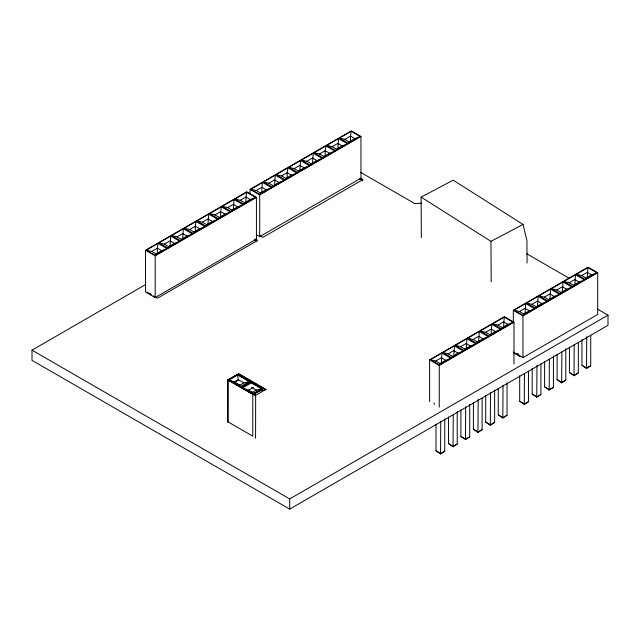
<?xml version="1.0" encoding="UTF-8"?>
<svg xmlns="http://www.w3.org/2000/svg" width="640" height="640" viewBox="0 0 640 640"><rect width="100%" height="100%" fill="white"/><g stroke="black" fill="none" stroke-linecap="round" stroke-linejoin="round"><path stroke-width="0.96" d="M227.88 422.328L227.96 379.808L238.68 373.648L266.376 389.64M255.576 438.32L255.656 395.8L227.96 379.808M441.976 353.072L430.36 359.776L439.352 364.96L450.96 358.256L441.976 353.072L441.296 362.832M454.432 345.88L442.816 352.584L451.808 357.776L463.416 351.072L454.432 345.88L453.744 356.64M466.888 338.688L455.272 345.392L464.264 350.584L475.872 343.88L466.888 338.688L466.2 349.448M479.336 331.496L467.728 338.2L476.72 343.392L488.328 336.688L479.336 331.496L478.656 341.256M491.792 324.304L480.184 331.008L489.176 336.2L500.784 329.496L491.792 324.304L491.112 334.064M504.248 317.112L492.64 323.816L501.624 329.008L513.24 322.304L504.248 317.112L503.568 326.88M525.68 303.528L514.072 310.232L523.056 315.424L534.672 308.72L525.68 303.528L525 314.288M538.136 296.344L526.528 303.048L535.512 308.232L547.128 301.528L538.136 296.344L537.456 306.104M550.592 289.152L538.976 295.856L547.968 301.04L559.576 294.344L550.592 289.152L549.904 298.912M563.048 281.96L551.432 288.664L560.424 293.856L572.032 287.152L563.048 281.96L562.36 291.72M575.496 274.768L563.888 281.472L572.88 286.664L584.488 279.96L575.496 274.768L574.816 285.528M587.952 267.576L576.344 274.28L585.336 279.472L596.944 272.768L587.952 267.576L587.272 277.336M158.096 243.376L146.304 250.192L155.288 255.376L167.088 248.568L158.096 243.376L157.368 248.168L157.368 254.168M170.752 236.072L158.96 242.88L167.944 248.072L179.744 241.264L170.752 236.072L170.024 245.856M183.408 228.76L171.616 235.576L180.6 240.768L192.4 233.952L183.408 228.76L182.68 238.552M196.064 221.456L184.272 228.272L193.256 233.456L205.056 226.648L196.064 221.456L195.336 226.248L195.336 232.248M208.72 214.152L196.928 220.96L205.912 226.152L217.712 219.336L208.72 214.152L207.992 223.936M221.376 206.84L209.576 213.656L218.568 218.848L230.368 212.032L221.376 206.84L220.648 211.632L220.648 217.632M234.032 199.536L222.232 206.352L231.224 211.536L243.024 204.728L234.032 199.536L233.304 209.328M246.688 192.232L234.888 199.04L243.88 204.232L255.68 197.416L246.688 192.232L245.96 197.024L245.96 203.016M262.624 182.464L250.824 189.272L259.816 194.464L271.608 187.656L262.624 182.464L261.888 187.256L261.888 193.248M275.28 175.16L263.48 181.968L272.472 187.16L284.264 180.344L275.28 175.16L274.544 184.944M287.936 167.848L276.136 174.664L285.128 179.856L296.92 173.04L287.936 167.848L287.2 172.64L287.2 178.64M300.592 160.544L288.792 167.352L297.784 172.544L309.576 165.736L300.592 160.544L299.856 170.336M313.248 153.24L301.448 160.048L310.44 165.24L322.232 158.424L313.248 153.24L312.512 163.024M325.904 145.928L314.104 152.744L323.088 157.936L334.888 151.12L325.904 145.928L325.168 150.72L325.168 156.72M338.56 138.624L326.76 145.432L335.744 150.624L347.544 143.816L338.56 138.624L337.824 148.416M351.216 131.32L339.416 138.128L348.4 143.32L360.2 136.504L351.216 131.32L350.48 136.112L350.48 142.104M485.712 395.544L485.712 422.072L490.32 425.272L490.488 392.408M569.424 346.992L569.424 372.536L574.024 375.736L574.192 344.832M460.904 409.872L460.904 436.392L465.48 439.616L465.68 406.728M544.608 361.312L544.608 386.856L549.184 390.072L549.384 359.16M435.984 424.256L435.984 450.784L440.544 454.008L440.752 421.12M498.256 388.304L498.256 414.832L502.824 418.056L503.032 385.16M519.688 375.704L519.688 401.248L524.248 404.472L524.464 373.544M581.968 339.752L581.968 365.288L586.528 368.52L586.736 336.608M448.488 417.04L448.488 443.568L453.04 446.8L453.256 414.88M473.4 402.656L473.4 429.184L477.944 432.416L478.168 399.52M532.192 368.48L532.192 394.024L536.744 397.264L536.968 365.344M557.104 354.104L557.104 379.648L561.656 382.88L561.872 351.944M439.352 364.96L440.032 363.536L445.608 360.32L450.96 358.256M451.808 357.776L452.488 356.352L458.056 353.136L463.416 351.072M464.264 350.584L464.944 349.16L470.512 345.944L475.872 343.88M476.72 343.392L477.4 341.968L482.968 338.752L488.328 336.688M489.176 336.2L489.856 334.776L495.424 331.56L500.784 329.496M501.624 329.008L502.312 327.584L507.88 324.368L513.24 322.304M523.056 315.424L523.744 314L529.312 310.784L534.672 308.72M535.512 308.232L536.192 306.808L541.768 303.592L547.128 301.528M547.968 301.04L548.648 299.616L554.224 296.408L559.576 294.344M560.424 293.856L561.104 292.432L566.672 289.216L572.032 287.152M572.88 286.664L573.56 285.24L579.128 282.024L584.488 279.96M585.336 279.472L586.016 278.048L591.584 274.832L596.944 272.768M155.288 255.376L156.024 253.928L161.68 250.656L167.088 248.568M167.944 248.072L168.68 246.616L174.336 243.352L179.744 241.264M180.6 240.768L181.336 239.312L186.992 236.048L192.4 233.952M193.256 233.456L193.992 232.008L199.648 228.736L205.056 226.648M205.912 226.152L206.64 224.696L212.304 221.432L217.712 219.336M218.568 218.848L219.296 217.392L224.96 214.128L230.368 212.032M231.224 211.536L231.952 210.088L237.616 206.816L243.024 204.728M243.88 204.232L244.608 202.776L250.272 199.512L255.68 197.416M259.816 194.464L260.544 193.016L266.2 189.744L271.608 187.656M272.472 187.16L273.2 185.704L278.856 182.44L284.264 180.344M285.128 179.856L285.856 178.4L291.512 175.136L296.92 173.04M297.784 172.544L298.512 171.096L304.168 167.824L309.576 165.736M310.44 165.24L311.168 163.784L316.824 160.52L322.232 158.424M323.088 157.936L323.824 156.48L329.48 153.216L334.888 151.12M335.744 150.624L336.48 149.176L342.136 145.904L347.544 143.816M348.4 143.32L349.136 141.864L354.792 138.6L360.2 136.504M457.208 411.624L457.208 444.04L453.04 446.8M482.112 398.224L482.112 429.664L477.944 432.416M540.912 364.048L540.912 394.504L536.744 397.264M565.816 348.688L565.816 380.12L561.656 382.88M444.752 418.816L444.752 451.232L440.544 454.008M469.72 404.392L469.72 436.816L465.48 439.616M507.024 382.856L507.024 415.28L502.824 418.056M528.456 371.24L528.456 401.696L524.248 404.472M553.424 355.84L553.424 387.28L549.184 390.072M590.728 335.288L590.728 365.744L586.528 368.52M494.632 390.016L494.632 422.432L490.32 425.272M578.336 342.44L578.336 372.896L574.024 375.736M250.072 194.304L250.072 189.336L351.312 130.88L360.96 136.448L360.96 178.2L259.712 236.656L256.496 234.8M145.544 250.248L246.792 191.792L256.432 197.36L256.432 239.112L155.184 297.568L145.544 292L145.544 250.248L155.184 255.816L256.432 197.36M250.824 189.272L256.232 190.528L261.888 187.256L266.2 189.744M263.48 181.968L268.888 183.216L274.544 179.952L278.856 182.44M276.136 174.664L281.544 175.912L287.2 172.64L291.512 175.136M288.792 167.352L294.2 168.6L299.856 165.336L304.168 167.824M301.448 160.048L306.856 161.296L312.512 158.032L316.824 160.52M314.104 152.744L319.512 153.992L325.168 150.72L329.48 153.216M326.76 145.432L332.168 146.68L337.824 143.416L342.136 145.904M339.416 138.128L344.824 139.376L350.48 136.112L354.792 138.6M146.304 250.192L151.712 251.44L157.368 248.168L161.68 250.656M158.96 242.88L164.368 244.128L170.024 240.864L174.336 243.352M171.616 235.576L177.024 236.824L182.68 233.552L186.992 236.048M184.272 228.272L189.672 229.52L195.336 226.248L199.648 228.736M196.928 220.96L202.328 222.208L207.992 218.944L212.304 221.432M209.576 213.656L214.984 214.904L220.648 211.632L224.96 214.128M222.232 206.352L227.64 207.6L233.304 204.328L237.616 206.816M234.888 199.04L240.296 200.288L245.96 197.024L250.272 199.512M250.072 189.336L259.712 194.904L360.96 136.448M597.432 309.064L608 315.16L608 325.344L289.696 509.12L32 360.336L32 350.152L145.312 284.736M150.52 294.144L149.888 294.504L149.888 293.36L150.368 294.784L151 294.416M227.88 380.032L237.52 374.464L262.432 388.84L252.792 394.408L227.88 380.032L227.88 421.784L252.792 436.168L252.792 394.408M228.632 380.088L237.616 374.896L249.232 381.6L240.24 386.784L228.632 380.088L233.984 382.152L239.56 385.368L243.872 382.872L249.232 381.6M233.984 382.152L238.296 379.656L243.872 382.872M253.136 394.232L262.528 389.28L252.696 393.976L241.08 387.272L250.072 382.088L261.68 388.792L256.328 390.064L252.016 392.552L250.424 391.64M252.696 393.976L261.68 388.792M513.32 322.216L513.32 310.288L588.048 267.144L597.696 272.712L597.696 314.464L522.96 357.608L513.32 352.04M429.616 401.584L429.616 359.832L504.344 316.68L513.984 322.248L513.984 364.008M514.072 310.232L519.432 311.512L525 308.296L529.312 310.784M526.528 303.048L531.88 304.32L537.456 301.104L541.768 303.592M538.976 295.856L544.336 297.128L549.904 293.912L554.224 296.408M551.432 288.664L556.792 289.936L562.36 286.72L566.672 289.216M563.888 281.472L569.248 282.752L574.816 279.536L579.128 282.024M576.344 274.28L581.704 275.56L587.272 272.344L591.584 274.832M430.36 359.776L435.72 361.048L441.296 357.832L445.608 360.32M442.816 352.584L448.176 353.856L453.744 350.64L458.056 353.136M455.272 345.392L460.632 346.672L466.2 343.456L470.512 345.944M467.728 338.2L473.088 339.48L478.656 336.264L482.968 338.752M480.184 331.008L485.544 332.288L491.112 329.072L495.424 331.56M492.64 323.816L498 325.096L503.568 321.88L507.88 324.368M513.32 310.288L522.96 315.856L597.696 272.712M429.616 359.832L439.256 365.392L513.984 322.248M32 350.152L289.696 498.928L608 315.16M528.456 401.696L524.464 404L519.688 401.248M540.912 394.504L536.968 396.784L532.192 394.024M553.424 387.28L549.384 389.608L544.608 386.856M565.816 380.12L561.872 382.4L557.104 379.648M578.336 372.896L574.192 375.288L569.424 372.536M590.728 365.744L586.736 368.048L581.968 365.288M444.752 451.232L440.752 453.536L435.984 450.784M457.208 444.04L453.256 446.32L448.488 443.568M469.72 436.816L465.68 439.152L460.904 436.392M482.112 429.664L478.168 431.936L473.4 429.184M494.632 422.432L490.488 424.824L485.712 422.072M507.024 415.28L503.032 417.584L498.256 414.832M228.792 379.872L238.784 374.128L251.696 381.584L241.704 387.328L228.792 379.872L234.744 382.176L240.168 385.304M234.744 382.176L238.744 379.88M242.64 387.872L252.632 382.12L265.544 389.576L255.552 395.32L242.64 387.872L248.592 390.176L253.24 392.856M248.592 390.176L253.392 387.416M421.344 237.624L421.112 197.112L453.176 180.192L523.016 224.424L526.936 240.656L527.064 263.048M421.112 197.112L490.96 241.344L523.016 224.424M249.144 382.184L251.696 381.584M265.544 389.576L259.584 390.992L254.784 393.744L255.552 395.32M421.656 203.168L414.712 203.568L360.608 172.328M581.704 275.56L586.016 278.048M344.824 139.376L349.136 141.864M526.552 253.664L568.912 278.12M569.248 282.752L573.56 285.24M332.168 146.68L336.48 149.176M556.792 289.936L561.104 292.432M319.512 153.992L323.824 156.48M360.456 178.2L362.888 179.6L262.8 237.392L260.368 235.984M359.648 178.96L362.888 180.824M544.336 297.128L548.648 299.616M306.856 161.296L311.168 163.784M531.88 304.32L536.192 306.808M294.2 168.6L298.512 171.096M519.432 311.512L523.744 314M281.544 175.912L285.856 178.4M268.888 183.216L273.2 185.704M498 325.096L502.312 327.584M256.232 190.528L260.544 193.016M485.544 332.288L489.856 334.776M513.632 352.872L520.112 356.608M240.296 200.288L244.608 202.776M473.088 339.48L477.4 341.968M227.64 207.6L231.952 210.088M460.632 346.672L464.944 349.16M214.984 214.904L219.296 217.392M255.112 239.024L257.544 240.424L157.456 298.208L153.408 295.872M254.304 239.776L256.736 241.176M448.176 353.856L452.488 356.352M202.328 222.208L206.64 224.696M435.72 361.048L440.032 363.536M189.672 229.52L193.992 232.008M177.024 236.824L181.336 239.312M164.368 244.128L168.68 246.616M433.952 402.944L434.432 404.368M151.712 251.44L156.024 253.928M146.936 292.136L150.976 294.472M251.552 387.312L256.328 390.064M237.616 374.896L238.296 379.656M252.632 382.12L252.888 383.888M490.96 241.344L491.192 281.864M522.96 315.856L522.96 357.608M439.256 365.392L439.256 407.152M289.696 498.928L289.696 509.12M259.712 194.904L259.712 236.656M155.184 255.816L155.184 297.568M518.28 354.192L517.656 354.552L517.656 353.408L518.144 354.824L518.768 354.464L518.28 354.192"/></g></svg>
